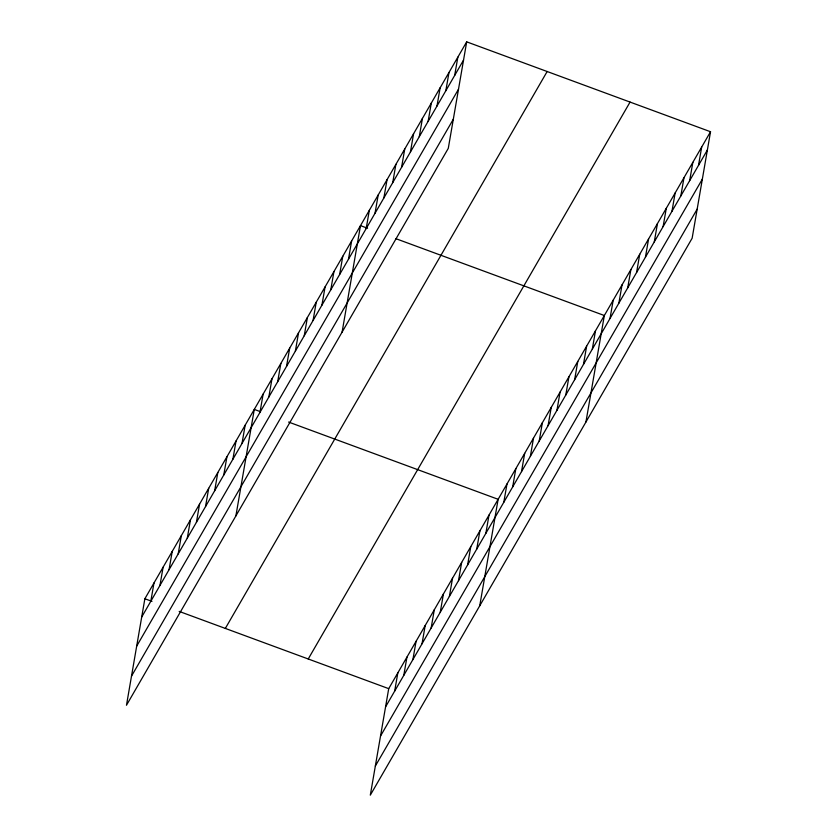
<?xml version="1.0" encoding="UTF-8"?>
<svg xmlns="http://www.w3.org/2000/svg" width="837" height="837" viewBox="0 0 837 837"><rect width="100%" height="100%" fill="white"/><g stroke="black" fill="none" stroke-linecap="round" stroke-linejoin="round"><path stroke-width="1.26" d="M466.69 41.85L144.864 598.758L126.471 705.256L448.287 148.348L466.69 41.85L710.529 131.744L692.136 238.242L370.31 795.15L388.713 688.652L710.529 131.744M150.827 601.228L153.977 582.981M159.951 585.45L163.1 567.204M169.064 569.673L172.223 551.416M178.187 553.895L181.336 535.638M187.3 538.118L190.459 519.861M196.423 522.34L199.572 504.083M205.536 506.563L208.695 488.306M214.659 490.775L217.808 472.528M223.772 474.997L226.932 456.751M232.895 459.22L236.044 440.963M242.008 443.443L245.168 425.186M235.888 515.906L254.281 409.408L260.202 411.595M259.983 412.348L263.132 394.091M268.834 397.031L271.983 378.774M277.685 381.714L280.834 363.467M286.526 366.407L289.686 348.15M295.377 351.09L298.537 332.833M304.229 335.773L307.388 317.516M313.08 320.456L316.229 302.209M321.931 305.139L325.08 286.892M330.782 289.832L333.932 271.575M339.634 274.515L342.783 256.258M348.485 259.198L351.634 240.941M342.092 332.132L360.485 225.634L367.589 228.25M366.177 228.564L369.337 210.317M375.028 213.257L378.188 195M383.88 197.94L387.039 179.683M392.731 182.623L395.88 164.366M401.582 167.306L404.731 149.059M410.433 151.989L413.583 133.742M419.285 136.682L422.434 118.425M428.136 121.365L431.285 103.108M436.987 106.048L440.136 87.791M445.828 90.731L448.988 72.484M454.679 75.414L457.839 57.167M394.677 691.121L397.826 672.875M403.79 675.344L406.949 657.097M412.913 659.566L416.062 641.309M422.026 643.789L425.186 625.532M431.149 628.012L434.298 609.754M440.262 612.234L443.422 593.977M449.385 596.446L452.535 578.2M458.498 580.669L461.658 562.422M467.621 564.891L470.771 546.634M476.745 549.114L479.894 530.857M485.858 533.336L489.007 515.079M479.737 605.8L498.13 499.302L288.598 422.057M503.822 502.242L506.981 483.985M512.673 486.925L515.833 468.668M521.524 471.608L524.684 453.361M530.376 456.291L533.525 438.044M539.227 440.984L542.376 422.727M548.078 425.667L551.227 407.41M556.929 410.35L560.079 392.093M565.781 395.033L568.93 376.786M574.632 379.726L577.781 361.469M583.473 364.409L586.632 346.152M592.324 349.092L595.484 330.835M585.931 422.026L604.335 315.518L395.985 238.712M610.027 318.458L613.186 300.211M618.878 303.151L622.027 284.894M627.729 287.834L630.878 269.577M636.58 272.517L639.73 254.26M645.432 257.2L648.581 238.943M654.283 241.883L657.432 223.636M663.124 226.576L666.283 208.319M671.975 211.259L675.135 193.002M680.826 195.942L683.986 177.685M689.678 180.625L692.837 162.378M698.529 165.307L701.678 147.061M141.715 617.015L463.531 60.107M136.682 646.133L458.498 89.224M131.493 676.139L453.319 119.231M225.331 628.42L547.157 71.511M308.236 658.981L630.062 102.083M385.554 706.899L707.38 150.001M380.532 736.026L702.348 179.118M375.342 766.033L697.169 209.124M144.864 598.758L151.968 601.374M179.181 611.408L388.713 688.652"/></g></svg>
